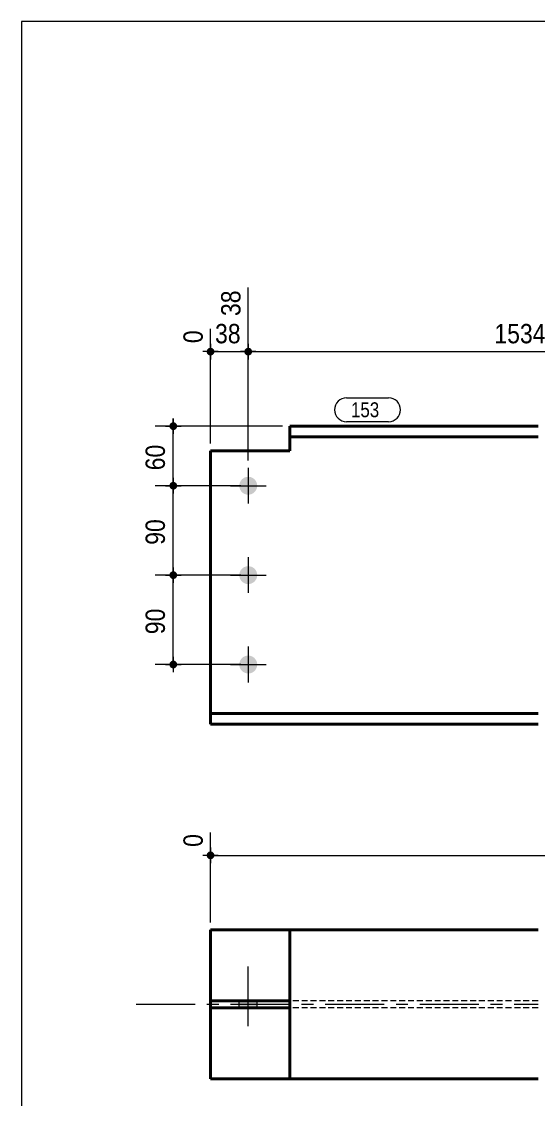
# Model space of a CAD drawing. Header units: millimetres. Extents: x 2 to 410, y 5 to 282.
# Drawn here: x 5 to 74.4, y 137.3 to 282 of the extents above; entities that cross this region are included whole.
import ezdxf

# ---------------------------------------------------------------- set-up
doc = ezdxf.new("R2010")
doc.units = ezdxf.units.MM
doc.linetypes.add('AXES', pattern=[12.7, 7.9375, -1.5875, 1.5875, -1.5875])
doc.linetypes.add('CACHE2', pattern=[1.190625, 0.79375, -0.396875])
for name, color, linetype, lineweight in [('Axe', 1, 'Continuous', 0), ('Boulon', 7, 'Continuous', 0), ('Cache', 7, 'Continuous', 0), ('Cotation', 7, 'Continuous', 0), ('Feuille dessin', 5, 'Continuous', 0), ('Piece', 2, 'Continuous', 0), ('Repère pièce', 3, 'Continuous', 0)]:
    doc.layers.add(name, color=color, linetype=linetype, lineweight=lineweight)
doc.styles.add('ARIAL', font='ARIAL.TTF')
doc.styles.add('COMIC_SANS_MS', font='COMIC.TTF')

# ---------------------------------------------------------------- blocks, each defined once
blk = doc.blocks.new('*A1')
at = {"layer": 'Boulon'}
for points in [[(36.65, 219.66), (36.65, 219.63), (36.65, 219.6), (36.64, 219.57), (36.64, 219.54), (36.64, 219.51), (36.63, 219.48), (36.63, 219.45), (36.62, 219.43), (36.61, 219.4), (36.61, 219.37), (36.6, 219.34), (36.59, 219.31), (36.58, 219.28), (36.57, 219.26), (36.56, 219.23), (36.55, 219.2), (36.54, 219.17), (36.52, 219.15), (36.51, 219.12), (36.49, 219.1), (36.48, 219.07), (36.46, 219.05), (36.45, 219.02), (36.43, 219), (36.41, 218.97), (36.4, 218.95), (36.38, 218.93), (36.36, 218.9), (36.34, 218.88), (36.32, 218.86), (36.3, 218.84), (36.28, 218.82), (36.26, 218.8), (36.23, 218.78), (36.21, 218.76), (36.19, 218.74), (36.17, 218.72), (36.14, 218.71), (36.12, 218.69), (36.09, 218.67), (36.07, 218.66), (36.04, 218.64), (36.02, 218.63), (35.99, 218.62), (35.96, 218.6), (35.94, 218.59), (35.91, 218.58), (35.88, 218.57), (35.85, 218.56), (35.83, 218.55), (35.8, 218.54), (35.77, 218.53), (35.74, 218.52), (35.71, 218.52), (35.68, 218.51), (35.66, 218.51), (35.63, 218.5), (35.6, 218.5), (35.57, 218.49), (35.54, 218.49), (35.51, 218.49), (35.48, 218.49), (35.45, 218.49), (35.42, 218.49), (35.39, 218.49), (35.36, 218.49), (35.33, 218.49), (35.3, 218.5), (35.27, 218.5), (35.25, 218.51), (35.22, 218.51), (35.19, 218.52), (35.16, 218.52), (35.13, 218.53), (35.1, 218.54), (35.07, 218.55), (35.05, 218.56), (35.02, 218.57), (34.99, 218.58), (34.96, 218.59), (34.94, 218.6), (34.91, 218.62), (34.88, 218.63), (34.86, 218.64), (34.83, 218.66), (34.81, 218.67), (34.78, 218.69), (34.76, 218.71), (34.74, 218.72), (34.71, 218.74), (34.69, 218.76), (34.67, 218.78), (34.64, 218.8), (34.62, 218.82), (34.6, 218.84), (34.58, 218.86), (34.56, 218.88), (34.54, 218.9), (34.52, 218.93), (34.5, 218.95), (34.49, 218.97), (34.47, 219), (34.45, 219.02), (34.44, 219.05), (34.42, 219.07), (34.41, 219.1), (34.39, 219.12), (34.38, 219.15), (34.37, 219.17), (34.35, 219.2), (34.34, 219.23), (34.33, 219.26), (34.32, 219.28), (34.31, 219.31), (34.3, 219.34), (34.29, 219.37), (34.29, 219.4), (34.28, 219.43), (34.27, 219.45), (34.27, 219.48), (34.26, 219.51), (34.26, 219.54), (34.26, 219.57), (34.25, 219.6), (34.25, 219.63), (34.25, 219.66), (34.25, 219.69), (34.25, 219.72), (34.25, 219.75), (34.25, 219.78), (34.26, 219.81), (34.26, 219.83), (34.26, 219.86), (34.27, 219.89), (34.27, 219.92), (34.28, 219.95), (34.29, 219.98), (34.29, 220.01), (34.3, 220.04), (34.31, 220.06), (34.32, 220.09), (34.33, 220.12), (34.34, 220.15), (34.35, 220.17), (34.37, 220.2), (34.38, 220.23), (34.39, 220.25), (34.41, 220.28), (34.42, 220.3), (34.44, 220.33), (34.45, 220.35), (34.47, 220.38), (34.49, 220.4), (34.5, 220.43), (34.52, 220.45), (34.54, 220.47), (34.56, 220.49), (34.58, 220.52), (34.6, 220.54), (34.62, 220.56), (34.64, 220.58), (34.67, 220.6), (34.69, 220.62), (34.71, 220.63), (34.74, 220.65), (34.76, 220.67), (34.78, 220.69), (34.81, 220.7), (34.83, 220.72), (34.86, 220.73), (34.88, 220.75), (34.91, 220.76), (34.94, 220.77), (34.96, 220.79), (34.99, 220.8), (35.02, 220.81), (35.05, 220.82), (35.07, 220.83), (35.1, 220.84), (35.13, 220.84), (35.16, 220.85), (35.19, 220.86), (35.22, 220.86), (35.25, 220.87), (35.27, 220.88), (35.3, 220.88), (35.33, 220.88), (35.36, 220.88), (35.39, 220.89), (35.42, 220.89), (35.45, 220.89), (35.48, 220.89), (35.51, 220.89), (35.54, 220.88), (35.57, 220.88), (35.6, 220.88), (35.63, 220.88), (35.66, 220.87), (35.68, 220.86), (35.71, 220.86), (35.74, 220.85), (35.77, 220.84), (35.8, 220.84), (35.83, 220.83), (35.85, 220.82), (35.88, 220.81), (35.91, 220.8), (35.94, 220.79), (35.96, 220.77), (35.99, 220.76), (36.02, 220.75), (36.04, 220.73), (36.07, 220.72), (36.09, 220.7), (36.12, 220.69), (36.14, 220.67), (36.17, 220.65), (36.19, 220.63), (36.21, 220.62), (36.23, 220.6), (36.26, 220.58), (36.28, 220.56), (36.3, 220.54), (36.32, 220.52), (36.34, 220.49), (36.36, 220.47), (36.38, 220.45), (36.4, 220.43), (36.41, 220.4), (36.43, 220.38), (36.45, 220.35), (36.46, 220.33), (36.48, 220.3), (36.49, 220.28), (36.51, 220.25), (36.52, 220.23), (36.54, 220.2), (36.55, 220.17), (36.56, 220.15), (36.57, 220.12), (36.58, 220.09), (36.59, 220.06), (36.6, 220.04), (36.61, 220.01), (36.61, 219.98), (36.62, 219.95), (36.63, 219.92), (36.63, 219.89), (36.64, 219.86), (36.64, 219.83), (36.64, 219.81), (36.65, 219.78), (36.65, 219.75), (36.65, 219.72), (36.65, 219.69)], [(36.65, 207.66), (36.65, 207.63), (36.65, 207.6), (36.64, 207.57), (36.64, 207.54), (36.64, 207.51), (36.63, 207.48), (36.63, 207.45), (36.62, 207.43), (36.61, 207.4), (36.61, 207.37), (36.6, 207.34), (36.59, 207.31), (36.58, 207.28), (36.57, 207.26), (36.56, 207.23), (36.55, 207.2), (36.54, 207.17), (36.52, 207.15), (36.51, 207.12), (36.49, 207.1), (36.48, 207.07), (36.46, 207.05), (36.45, 207.02), (36.43, 207), (36.41, 206.97), (36.4, 206.95), (36.38, 206.93), (36.36, 206.9), (36.34, 206.88), (36.32, 206.86), (36.3, 206.84), (36.28, 206.82), (36.26, 206.8), (36.23, 206.78), (36.21, 206.76), (36.19, 206.74), (36.17, 206.72), (36.14, 206.71), (36.12, 206.69), (36.09, 206.67), (36.07, 206.66), (36.04, 206.64), (36.02, 206.63), (35.99, 206.62), (35.96, 206.6), (35.94, 206.59), (35.91, 206.58), (35.88, 206.57), (35.85, 206.56), (35.83, 206.55), (35.8, 206.54), (35.77, 206.53), (35.74, 206.52), (35.71, 206.52), (35.68, 206.51), (35.66, 206.51), (35.63, 206.5), (35.6, 206.5), (35.57, 206.49), (35.54, 206.49), (35.51, 206.49), (35.48, 206.49), (35.45, 206.49), (35.42, 206.49), (35.39, 206.49), (35.36, 206.49), (35.33, 206.49), (35.3, 206.5), (35.27, 206.5), (35.25, 206.51), (35.22, 206.51), (35.19, 206.52), (35.16, 206.52), (35.13, 206.53), (35.1, 206.54), (35.07, 206.55), (35.05, 206.56), (35.02, 206.57), (34.99, 206.58), (34.96, 206.59), (34.94, 206.6), (34.91, 206.62), (34.88, 206.63), (34.86, 206.64), (34.83, 206.66), (34.81, 206.67), (34.78, 206.69), (34.76, 206.71), (34.74, 206.72), (34.71, 206.74), (34.69, 206.76), (34.67, 206.78), (34.64, 206.8), (34.62, 206.82), (34.6, 206.84), (34.58, 206.86), (34.56, 206.88), (34.54, 206.9), (34.52, 206.93), (34.5, 206.95), (34.49, 206.97), (34.47, 207), (34.45, 207.02), (34.44, 207.05), (34.42, 207.07), (34.41, 207.1), (34.39, 207.12), (34.38, 207.15), (34.37, 207.17), (34.35, 207.2), (34.34, 207.23), (34.33, 207.26), (34.32, 207.28), (34.31, 207.31), (34.3, 207.34), (34.29, 207.37), (34.29, 207.4), (34.28, 207.43), (34.27, 207.45), (34.27, 207.48), (34.26, 207.51), (34.26, 207.54), (34.26, 207.57), (34.25, 207.6), (34.25, 207.63), (34.25, 207.66), (34.25, 207.69), (34.25, 207.72), (34.25, 207.75), (34.25, 207.78), (34.26, 207.81), (34.26, 207.83), (34.26, 207.86), (34.27, 207.89), (34.27, 207.92), (34.28, 207.95), (34.29, 207.98), (34.29, 208.01), (34.3, 208.04), (34.31, 208.06), (34.32, 208.09), (34.33, 208.12), (34.34, 208.15), (34.35, 208.17), (34.37, 208.2), (34.38, 208.23), (34.39, 208.25), (34.41, 208.28), (34.42, 208.3), (34.44, 208.33), (34.45, 208.35), (34.47, 208.38), (34.49, 208.4), (34.5, 208.43), (34.52, 208.45), (34.54, 208.47), (34.56, 208.49), (34.58, 208.52), (34.6, 208.54), (34.62, 208.56), (34.64, 208.58), (34.67, 208.6), (34.69, 208.62), (34.71, 208.63), (34.74, 208.65), (34.76, 208.67), (34.78, 208.69), (34.81, 208.7), (34.83, 208.72), (34.86, 208.73), (34.88, 208.75), (34.91, 208.76), (34.94, 208.77), (34.96, 208.79), (34.99, 208.8), (35.02, 208.81), (35.05, 208.82), (35.07, 208.83), (35.1, 208.84), (35.13, 208.84), (35.16, 208.85), (35.19, 208.86), (35.22, 208.86), (35.25, 208.87), (35.27, 208.88), (35.3, 208.88), (35.33, 208.88), (35.36, 208.88), (35.39, 208.89), (35.42, 208.89), (35.45, 208.89), (35.48, 208.89), (35.51, 208.89), (35.54, 208.88), (35.57, 208.88), (35.6, 208.88), (35.63, 208.88), (35.66, 208.87), (35.68, 208.86), (35.71, 208.86), (35.74, 208.85), (35.77, 208.84), (35.8, 208.84), (35.83, 208.83), (35.85, 208.82), (35.88, 208.81), (35.91, 208.8), (35.94, 208.79), (35.96, 208.77), (35.99, 208.76), (36.02, 208.75), (36.04, 208.73), (36.07, 208.72), (36.09, 208.7), (36.12, 208.69), (36.14, 208.67), (36.17, 208.65), (36.19, 208.63), (36.21, 208.62), (36.23, 208.6), (36.26, 208.58), (36.28, 208.56), (36.3, 208.54), (36.32, 208.52), (36.34, 208.49), (36.36, 208.47), (36.38, 208.45), (36.4, 208.43), (36.41, 208.4), (36.43, 208.38), (36.45, 208.35), (36.46, 208.33), (36.48, 208.3), (36.49, 208.28), (36.51, 208.25), (36.52, 208.23), (36.54, 208.2), (36.55, 208.17), (36.56, 208.15), (36.57, 208.12), (36.58, 208.09), (36.59, 208.06), (36.6, 208.04), (36.61, 208.01), (36.61, 207.98), (36.62, 207.95), (36.63, 207.92), (36.63, 207.89), (36.64, 207.86), (36.64, 207.83), (36.64, 207.81), (36.65, 207.78), (36.65, 207.75), (36.65, 207.72), (36.65, 207.69)], [(36.65, 195.66), (36.65, 195.63), (36.65, 195.6), (36.64, 195.57), (36.64, 195.54), (36.64, 195.51), (36.63, 195.48), (36.63, 195.45), (36.62, 195.43), (36.61, 195.4), (36.61, 195.37), (36.6, 195.34), (36.59, 195.31), (36.58, 195.28), (36.57, 195.26), (36.56, 195.23), (36.55, 195.2), (36.54, 195.17), (36.52, 195.15), (36.51, 195.12), (36.49, 195.1), (36.48, 195.07), (36.46, 195.05), (36.45, 195.02), (36.43, 195), (36.41, 194.97), (36.4, 194.95), (36.38, 194.93), (36.36, 194.9), (36.34, 194.88), (36.32, 194.86), (36.3, 194.84), (36.28, 194.82), (36.26, 194.8), (36.23, 194.78), (36.21, 194.76), (36.19, 194.74), (36.17, 194.72), (36.14, 194.71), (36.12, 194.69), (36.09, 194.67), (36.07, 194.66), (36.04, 194.64), (36.02, 194.63), (35.99, 194.62), (35.96, 194.6), (35.94, 194.59), (35.91, 194.58), (35.88, 194.57), (35.85, 194.56), (35.83, 194.55), (35.8, 194.54), (35.77, 194.53), (35.74, 194.52), (35.71, 194.52), (35.68, 194.51), (35.66, 194.51), (35.63, 194.5), (35.6, 194.5), (35.57, 194.49), (35.54, 194.49), (35.51, 194.49), (35.48, 194.49), (35.45, 194.49), (35.42, 194.49), (35.39, 194.49), (35.36, 194.49), (35.33, 194.49), (35.3, 194.5), (35.27, 194.5), (35.25, 194.51), (35.22, 194.51), (35.19, 194.52), (35.16, 194.52), (35.13, 194.53), (35.1, 194.54), (35.07, 194.55), (35.05, 194.56), (35.02, 194.57), (34.99, 194.58), (34.96, 194.59), (34.94, 194.6), (34.91, 194.62), (34.88, 194.63), (34.86, 194.64), (34.83, 194.66), (34.81, 194.67), (34.78, 194.69), (34.76, 194.71), (34.74, 194.72), (34.71, 194.74), (34.69, 194.76), (34.67, 194.78), (34.64, 194.8), (34.62, 194.82), (34.6, 194.84), (34.58, 194.86), (34.56, 194.88), (34.54, 194.9), (34.52, 194.93), (34.5, 194.95), (34.49, 194.97), (34.47, 195), (34.45, 195.02), (34.44, 195.05), (34.42, 195.07), (34.41, 195.1), (34.39, 195.12), (34.38, 195.15), (34.37, 195.17), (34.35, 195.2), (34.34, 195.23), (34.33, 195.26), (34.32, 195.28), (34.31, 195.31), (34.3, 195.34), (34.29, 195.37), (34.29, 195.4), (34.28, 195.43), (34.27, 195.45), (34.27, 195.48), (34.26, 195.51), (34.26, 195.54), (34.26, 195.57), (34.25, 195.6), (34.25, 195.63), (34.25, 195.66), (34.25, 195.69), (34.25, 195.72), (34.25, 195.75), (34.25, 195.78), (34.26, 195.81), (34.26, 195.83), (34.26, 195.86), (34.27, 195.89), (34.27, 195.92), (34.28, 195.95), (34.29, 195.98), (34.29, 196.01), (34.3, 196.04), (34.31, 196.06), (34.32, 196.09), (34.33, 196.12), (34.34, 196.15), (34.35, 196.17), (34.37, 196.2), (34.38, 196.23), (34.39, 196.25), (34.41, 196.28), (34.42, 196.3), (34.44, 196.33), (34.45, 196.35), (34.47, 196.38), (34.49, 196.4), (34.5, 196.43), (34.52, 196.45), (34.54, 196.47), (34.56, 196.49), (34.58, 196.52), (34.6, 196.54), (34.62, 196.56), (34.64, 196.58), (34.67, 196.6), (34.69, 196.62), (34.71, 196.63), (34.74, 196.65), (34.76, 196.67), (34.78, 196.69), (34.81, 196.7), (34.83, 196.72), (34.86, 196.73), (34.88, 196.75), (34.91, 196.76), (34.94, 196.77), (34.96, 196.79), (34.99, 196.8), (35.02, 196.81), (35.05, 196.82), (35.07, 196.83), (35.1, 196.84), (35.13, 196.84), (35.16, 196.85), (35.19, 196.86), (35.22, 196.86), (35.25, 196.87), (35.27, 196.88), (35.3, 196.88), (35.33, 196.88), (35.36, 196.88), (35.39, 196.89), (35.42, 196.89), (35.45, 196.89), (35.48, 196.89), (35.51, 196.89), (35.54, 196.88), (35.57, 196.88), (35.6, 196.88), (35.63, 196.88), (35.66, 196.87), (35.68, 196.86), (35.71, 196.86), (35.74, 196.85), (35.77, 196.84), (35.8, 196.84), (35.83, 196.83), (35.85, 196.82), (35.88, 196.81), (35.91, 196.8), (35.94, 196.79), (35.96, 196.77), (35.99, 196.76), (36.02, 196.75), (36.04, 196.73), (36.07, 196.72), (36.09, 196.7), (36.12, 196.69), (36.14, 196.67), (36.17, 196.65), (36.19, 196.63), (36.21, 196.62), (36.23, 196.6), (36.26, 196.58), (36.28, 196.56), (36.3, 196.54), (36.32, 196.52), (36.34, 196.49), (36.36, 196.47), (36.38, 196.45), (36.4, 196.43), (36.41, 196.4), (36.43, 196.38), (36.45, 196.35), (36.46, 196.33), (36.48, 196.3), (36.49, 196.28), (36.51, 196.25), (36.52, 196.23), (36.54, 196.2), (36.55, 196.17), (36.56, 196.15), (36.57, 196.12), (36.58, 196.09), (36.59, 196.06), (36.6, 196.04), (36.61, 196.01), (36.61, 195.98), (36.62, 195.95), (36.63, 195.92), (36.63, 195.89), (36.64, 195.86), (36.64, 195.83), (36.64, 195.81), (36.65, 195.78), (36.65, 195.75), (36.65, 195.72), (36.65, 195.69)]]:
    blk.add_hatch(color=256, dxfattribs=at).paths.add_polyline_path(points, flags=17)
at = {"layer": 'Boulon', "linetype": 'Continuous', "lineweight": 0}
for p, q in [((35.45, 222.09), (35.45, 217.29)), ((33.05, 219.69), (37.85, 219.69)), ((35.45, 210.09), (35.45, 205.29)), ((33.05, 207.69), (37.85, 207.69)), ((35.45, 198.09), (35.45, 193.29)), ((33.05, 195.69), (37.85, 195.69))]:
    blk.add_line(p, q, dxfattribs=at)
blk = doc.blocks.new('*A8')
at = {"layer": 'Cache', "color": 7, "linetype": 'CACHE2', "lineweight": 20}
for p, q in [((41.05186, 226.261323), (41.05186, 227.68799)), ((41.050442, 224.354656), (41.050442, 226.261323)), ((41.050301, 224.354656), (41.050442, 224.354656))]:
    blk.add_line(p, q, dxfattribs=at)
at = {"layer": 'Piece', "color": 2, "linetype": 'Continuous', "lineweight": 40}
for p, q in [((41.048882, 226.261323), (41.048882, 227.68799)), ((74.382216, 227.68799), (41.048882, 227.68799)), ((74.382216, 226.261323), (41.048882, 226.261323)), ((41.050301, 224.354656), (41.050301, 226.261323)), ((30.384447, 187.68799), (30.384447, 224.354656)), ((30.384447, 224.354656), (41.050442, 224.354656)), ((74.382216, 189.114656), (30.384447, 189.114656)), ((74.382216, 187.68799), (30.384447, 187.68799))]:
    blk.add_line(p, q, dxfattribs=at)
blk = doc.blocks.new('*A12')
at = {"layer": 'Boulon'}
blk.add_hatch(color=256, dxfattribs=at).paths.add_polyline_path([(36.65, 150.55), (36.65, 149.6), (34.25, 149.6), (34.25, 150.55)], flags=17)
blk.add_hatch(color=256, dxfattribs=at).paths.add_polyline_path([(36.65, 150.55), (36.65, 149.6), (34.25, 149.6), (34.25, 150.55)], flags=17)
blk.add_hatch(color=256, dxfattribs=at).paths.add_polyline_path([(36.65, 150.55), (36.65, 149.6), (34.25, 149.6), (34.25, 150.55)], flags=17)
at = {"layer": 'Boulon', "linetype": 'Continuous', "lineweight": 0}
for p, q in [((35.45, 147.14), (35.45, 155.14)), ((35.45, 147.14), (35.45, 155.14)), ((35.45, 147.14), (35.45, 155.14)), ((34.25, 149.6), (34.25, 150.55)), ((34.25, 149.6), (34.25, 150.55)), ((34.25, 149.6), (34.25, 150.55)), ((36.65, 149.6), (36.65, 150.55)), ((36.65, 149.6), (36.65, 150.55)), ((36.65, 149.6), (36.65, 150.55))]:
    blk.add_line(p, q, dxfattribs=at)
blk = doc.blocks.new('*A19')
at = {"layer": 'Axe', "color": 1, "linetype": 'AXES', "lineweight": 15}
blk.add_line((20.384447, 150.07499), (74.382216, 150.07499), dxfattribs=at)
at = {"layer": 'Cache', "color": 7, "linetype": 'CACHE2', "lineweight": 20}
for p, q in [((74.382216, 150.548323), (41.050442, 150.548323)), ((74.382216, 149.601656), (41.050301, 149.601656))]:
    blk.add_line(p, q, dxfattribs=at)
at = {"layer": 'Piece', "color": 2, "linetype": 'Continuous', "lineweight": 40}
for p, q in [((30.384447, 140.07499), (30.384447, 160.07499)), ((74.382216, 160.07499), (30.384447, 160.07499)), ((41.05186, 160.07499), (41.048882, 140.07499)), ((30.384447, 150.548323), (41.050442, 150.548323)), ((41.050301, 149.601656), (30.384447, 149.601656)), ((74.382216, 140.07499), (30.384447, 140.07499))]:
    blk.add_line(p, q, dxfattribs=at)
blk = doc.blocks.new('*A23')
at = {"layer": 'Feuille dessin', "linetype": 'Continuous', "lineweight": 0}
for p, q in [((405, 282), (5, 282)), ((5, 282), (5, 5))]:
    blk.add_line(p, q, dxfattribs=at)
blk = doc.blocks.new('*A29')
at = {"layer": 'Cotation'}
for points in [[(30.36, 237.17), (30.33, 237.17), (30.31, 237.17), (30.28, 237.18), (30.26, 237.18), (30.23, 237.19), (30.21, 237.2), (30.19, 237.21), (30.16, 237.22), (30.14, 237.23), (30.12, 237.24), (30.1, 237.26), (30.07, 237.27), (30.05, 237.29), (30.04, 237.3), (30.02, 237.32), (30, 237.34), (29.98, 237.36), (29.97, 237.38), (29.95, 237.4), (29.94, 237.42), (29.93, 237.44), (29.91, 237.47), (29.9, 237.49), (29.89, 237.51), (29.89, 237.54), (29.88, 237.56), (29.87, 237.59), (29.87, 237.61), (29.87, 237.64), (29.87, 237.66), (29.86, 237.69), (29.87, 237.71), (29.87, 237.74), (29.87, 237.76), (29.87, 237.79), (29.88, 237.81), (29.89, 237.84), (29.89, 237.86), (29.9, 237.89), (29.91, 237.91), (29.93, 237.93), (29.94, 237.96), (29.95, 237.98), (29.97, 238), (29.98, 238.02), (30, 238.04), (30.02, 238.06), (30.04, 238.07), (30.05, 238.09), (30.07, 238.11), (30.1, 238.12), (30.12, 238.13), (30.14, 238.15), (30.16, 238.16), (30.19, 238.17), (30.21, 238.18), (30.23, 238.19), (30.26, 238.19), (30.28, 238.2), (30.31, 238.2), (30.33, 238.21), (30.36, 238.21), (30.38, 238.21), (30.41, 238.21), (30.44, 238.21), (30.46, 238.2), (30.49, 238.2), (30.51, 238.19), (30.54, 238.19), (30.56, 238.18), (30.58, 238.17), (30.61, 238.16), (30.63, 238.15), (30.65, 238.13), (30.67, 238.12), (30.69, 238.11), (30.71, 238.09), (30.73, 238.07), (30.75, 238.06), (30.77, 238.04), (30.79, 238.02), (30.8, 238), (30.82, 237.98), (30.83, 237.96), (30.84, 237.93), (30.85, 237.91), (30.86, 237.89), (30.87, 237.86), (30.88, 237.84), (30.89, 237.81), (30.89, 237.79), (30.9, 237.76), (30.9, 237.74), (30.9, 237.71), (30.9, 237.69), (30.9, 237.66), (30.9, 237.64), (30.9, 237.61), (30.89, 237.59), (30.89, 237.56), (30.88, 237.54), (30.87, 237.51), (30.86, 237.49), (30.85, 237.47), (30.84, 237.44), (30.83, 237.42), (30.82, 237.4), (30.8, 237.38), (30.79, 237.36), (30.77, 237.34), (30.75, 237.32), (30.73, 237.3), (30.71, 237.29), (30.69, 237.27), (30.67, 237.26), (30.65, 237.24), (30.63, 237.23), (30.61, 237.22), (30.58, 237.21), (30.56, 237.2), (30.54, 237.19), (30.51, 237.18), (30.49, 237.18), (30.46, 237.17), (30.44, 237.17), (30.41, 237.17), (30.38, 237.17)], [(35.42, 237.17), (35.4, 237.17), (35.37, 237.17), (35.35, 237.18), (35.32, 237.18), (35.3, 237.19), (35.28, 237.2), (35.25, 237.21), (35.23, 237.22), (35.21, 237.23), (35.18, 237.24), (35.16, 237.26), (35.14, 237.27), (35.12, 237.29), (35.1, 237.3), (35.08, 237.32), (35.07, 237.34), (35.05, 237.36), (35.03, 237.38), (35.02, 237.4), (35, 237.42), (34.99, 237.44), (34.98, 237.47), (34.97, 237.49), (34.96, 237.51), (34.95, 237.54), (34.95, 237.56), (34.94, 237.59), (34.94, 237.61), (34.93, 237.64), (34.93, 237.66), (34.93, 237.69), (34.93, 237.71), (34.93, 237.74), (34.94, 237.76), (34.94, 237.79), (34.95, 237.81), (34.95, 237.84), (34.96, 237.86), (34.97, 237.89), (34.98, 237.91), (34.99, 237.93), (35, 237.96), (35.02, 237.98), (35.03, 238), (35.05, 238.02), (35.07, 238.04), (35.08, 238.06), (35.1, 238.07), (35.12, 238.09), (35.14, 238.11), (35.16, 238.12), (35.18, 238.13), (35.21, 238.15), (35.23, 238.16), (35.25, 238.17), (35.28, 238.18), (35.3, 238.19), (35.32, 238.19), (35.35, 238.2), (35.37, 238.2), (35.4, 238.21), (35.42, 238.21), (35.45, 238.21), (35.48, 238.21), (35.5, 238.21), (35.53, 238.2), (35.55, 238.2), (35.58, 238.19), (35.6, 238.19), (35.63, 238.18), (35.65, 238.17), (35.67, 238.16), (35.7, 238.15), (35.72, 238.13), (35.74, 238.12), (35.76, 238.11), (35.78, 238.09), (35.8, 238.07), (35.82, 238.06), (35.84, 238.04), (35.85, 238.02), (35.87, 238), (35.88, 237.98), (35.9, 237.96), (35.91, 237.93), (35.92, 237.91), (35.93, 237.89), (35.94, 237.86), (35.95, 237.84), (35.95, 237.81), (35.96, 237.79), (35.96, 237.76), (35.97, 237.74), (35.97, 237.71), (35.97, 237.69), (35.97, 237.66), (35.97, 237.64), (35.96, 237.61), (35.96, 237.59), (35.95, 237.56), (35.95, 237.54), (35.94, 237.51), (35.93, 237.49), (35.92, 237.47), (35.91, 237.44), (35.9, 237.42), (35.88, 237.4), (35.87, 237.38), (35.85, 237.36), (35.84, 237.34), (35.82, 237.32), (35.8, 237.3), (35.78, 237.29), (35.76, 237.27), (35.74, 237.26), (35.72, 237.24), (35.7, 237.23), (35.67, 237.22), (35.65, 237.21), (35.63, 237.2), (35.6, 237.19), (35.58, 237.18), (35.55, 237.18), (35.53, 237.17), (35.5, 237.17), (35.48, 237.17), (35.45, 237.17)]]:
    blk.add_hatch(color=256, dxfattribs=at).paths.add_polyline_path(points, flags=17)
at = {"layer": 'Cotation', "linetype": 'Continuous', "lineweight": 0}
for p, q in [((35.45, 223.09), (35.45, 246.32)), ((30.38, 225.35), (30.38, 240.76)), ((31.42, 237.69), (29.34, 237.69)), ((30.38, 237.69), (29.34, 237.69)), ((30.38, 238.73), (30.38, 236.65)), ((30.38, 237.69), (35.45, 237.69)), ((36.49, 237.69), (34.41, 237.69)), ((35.45, 238.73), (35.45, 236.65)), ((35.45, 237.69), (36.49, 237.69))]:
    blk.add_line(p, q, dxfattribs=at)
at = {"layer": 'Cotation'}
for p in [(30.38, 237.69), (35.45, 237.69)]:
    blk.add_point(p, dxfattribs=at)
at = {"layer": 'Cotation', "style": 'ARIAL', "width": 0.85}
for s, p in [('38', (34.41, 242.47)), ('0', (29.34, 238.83))]:
    blk.add_text(s, height=2.6, rotation=90.0002, dxfattribs=at).set_placement(p)
blk.add_text('38', height=2.6, dxfattribs=at).set_placement((30.99, 238.81))
blk = doc.blocks.new('*A30')
at = {"layer": 'Cotation'}
for points in [[(35.42, 237.17), (35.4, 237.17), (35.37, 237.17), (35.35, 237.18), (35.32, 237.18), (35.3, 237.19), (35.28, 237.2), (35.25, 237.21), (35.23, 237.22), (35.21, 237.23), (35.18, 237.24), (35.16, 237.26), (35.14, 237.27), (35.12, 237.29), (35.1, 237.3), (35.08, 237.32), (35.07, 237.34), (35.05, 237.36), (35.03, 237.38), (35.02, 237.4), (35, 237.42), (34.99, 237.44), (34.98, 237.47), (34.97, 237.49), (34.96, 237.51), (34.95, 237.54), (34.95, 237.56), (34.94, 237.59), (34.94, 237.61), (34.93, 237.64), (34.93, 237.66), (34.93, 237.69), (34.93, 237.71), (34.93, 237.74), (34.94, 237.76), (34.94, 237.79), (34.95, 237.81), (34.95, 237.84), (34.96, 237.86), (34.97, 237.89), (34.98, 237.91), (34.99, 237.93), (35, 237.96), (35.02, 237.98), (35.03, 238), (35.05, 238.02), (35.07, 238.04), (35.08, 238.06), (35.1, 238.07), (35.12, 238.09), (35.14, 238.11), (35.16, 238.12), (35.18, 238.13), (35.21, 238.15), (35.23, 238.16), (35.25, 238.17), (35.28, 238.18), (35.3, 238.19), (35.32, 238.19), (35.35, 238.2), (35.37, 238.2), (35.4, 238.21), (35.42, 238.21), (35.45, 238.21), (35.48, 238.21), (35.5, 238.21), (35.53, 238.2), (35.55, 238.2), (35.58, 238.19), (35.6, 238.19), (35.63, 238.18), (35.65, 238.17), (35.67, 238.16), (35.7, 238.15), (35.72, 238.13), (35.74, 238.12), (35.76, 238.11), (35.78, 238.09), (35.8, 238.07), (35.82, 238.06), (35.84, 238.04), (35.85, 238.02), (35.87, 238), (35.88, 237.98), (35.9, 237.96), (35.91, 237.93), (35.92, 237.91), (35.93, 237.89), (35.94, 237.86), (35.95, 237.84), (35.95, 237.81), (35.96, 237.79), (35.96, 237.76), (35.97, 237.74), (35.97, 237.71), (35.97, 237.69), (35.97, 237.66), (35.97, 237.64), (35.96, 237.61), (35.96, 237.59), (35.95, 237.56), (35.95, 237.54), (35.94, 237.51), (35.93, 237.49), (35.92, 237.47), (35.91, 237.44), (35.9, 237.42), (35.88, 237.4), (35.87, 237.38), (35.85, 237.36), (35.84, 237.34), (35.82, 237.32), (35.8, 237.3), (35.78, 237.29), (35.76, 237.27), (35.74, 237.26), (35.72, 237.24), (35.7, 237.23), (35.67, 237.22), (35.65, 237.21), (35.63, 237.2), (35.6, 237.19), (35.58, 237.18), (35.55, 237.18), (35.53, 237.17), (35.5, 237.17), (35.48, 237.17), (35.45, 237.17)], [(109.25, 237.17), (109.23, 237.17), (109.2, 237.17), (109.18, 237.18), (109.15, 237.18), (109.13, 237.19), (109.1, 237.2), (109.08, 237.21), (109.06, 237.22), (109.03, 237.23), (109.01, 237.24), (108.99, 237.26), (108.97, 237.27), (108.95, 237.29), (108.93, 237.3), (108.91, 237.32), (108.89, 237.34), (108.88, 237.36), (108.86, 237.38), (108.85, 237.4), (108.83, 237.42), (108.82, 237.44), (108.81, 237.47), (108.8, 237.49), (108.79, 237.51), (108.78, 237.54), (108.77, 237.56), (108.77, 237.59), (108.76, 237.61), (108.76, 237.64), (108.76, 237.66), (108.76, 237.69), (108.76, 237.71), (108.76, 237.74), (108.76, 237.76), (108.77, 237.79), (108.77, 237.81), (108.78, 237.84), (108.79, 237.86), (108.8, 237.89), (108.81, 237.91), (108.82, 237.93), (108.83, 237.96), (108.85, 237.98), (108.86, 238), (108.88, 238.02), (108.89, 238.04), (108.91, 238.06), (108.93, 238.07), (108.95, 238.09), (108.97, 238.11), (108.99, 238.12), (109.01, 238.13), (109.03, 238.15), (109.06, 238.16), (109.08, 238.17), (109.1, 238.18), (109.13, 238.19), (109.15, 238.19), (109.18, 238.2), (109.2, 238.2), (109.23, 238.21), (109.25, 238.21), (109.28, 238.21), (109.3, 238.21), (109.33, 238.21), (109.35, 238.2), (109.38, 238.2), (109.4, 238.19), (109.43, 238.19), (109.45, 238.18), (109.48, 238.17), (109.5, 238.16), (109.52, 238.15), (109.55, 238.13), (109.57, 238.12), (109.59, 238.11), (109.61, 238.09), (109.63, 238.07), (109.65, 238.06), (109.66, 238.04), (109.68, 238.02), (109.7, 238), (109.71, 237.98), (109.72, 237.96), (109.74, 237.93), (109.75, 237.91), (109.76, 237.89), (109.77, 237.86), (109.78, 237.84), (109.78, 237.81), (109.79, 237.79), (109.79, 237.76), (109.8, 237.74), (109.8, 237.71), (109.8, 237.69), (109.8, 237.66), (109.8, 237.64), (109.79, 237.61), (109.79, 237.59), (109.78, 237.56), (109.78, 237.54), (109.77, 237.51), (109.76, 237.49), (109.75, 237.47), (109.74, 237.44), (109.72, 237.42), (109.71, 237.4), (109.7, 237.38), (109.68, 237.36), (109.66, 237.34), (109.65, 237.32), (109.63, 237.3), (109.61, 237.29), (109.59, 237.27), (109.57, 237.26), (109.55, 237.24), (109.52, 237.23), (109.5, 237.22), (109.48, 237.21), (109.45, 237.2), (109.43, 237.19), (109.4, 237.18), (109.38, 237.18), (109.35, 237.17), (109.33, 237.17), (109.3, 237.17), (109.28, 237.17)]]:
    blk.add_hatch(color=256, dxfattribs=at).paths.add_polyline_path(points, flags=17)
at = {"layer": 'Cotation', "linetype": 'Continuous', "lineweight": 0}
for p, q in [((35.45, 223.09), (35.45, 246.32)), ((109.28, 223.89), (109.28, 246.54)), ((36.49, 237.69), (34.41, 237.69)), ((35.45, 237.69), (34.41, 237.69)), ((35.45, 238.73), (35.45, 236.65)), ((35.45, 237.69), (109.28, 237.69)), ((110.32, 237.69), (108.24, 237.69)), ((109.28, 238.73), (109.28, 236.65)), ((109.28, 237.69), (110.32, 237.69))]:
    blk.add_line(p, q, dxfattribs=at)
at = {"layer": 'Cotation'}
for p in [(35.45, 237.69), (109.28, 237.69)]:
    blk.add_point(p, dxfattribs=at)
at = {"layer": 'Cotation', "style": 'ARIAL', "width": 0.85}
blk.add_text('1572', height=2.6, rotation=90.0002, dxfattribs=at).set_placement((108.24, 238.83))
blk.add_text('1534', height=2.6, dxfattribs=at).set_placement((68.51, 238.81))
blk = doc.blocks.new('*A36')
at = {"layer": 'Cotation'}
for points in [[(25.36, 207.17), (25.33, 207.17), (25.31, 207.17), (25.28, 207.18), (25.26, 207.18), (25.23, 207.19), (25.21, 207.2), (25.19, 207.21), (25.16, 207.22), (25.14, 207.23), (25.12, 207.24), (25.1, 207.26), (25.07, 207.27), (25.05, 207.29), (25.04, 207.3), (25.02, 207.32), (25, 207.34), (24.98, 207.36), (24.97, 207.38), (24.95, 207.4), (24.94, 207.42), (24.93, 207.44), (24.91, 207.47), (24.9, 207.49), (24.89, 207.51), (24.89, 207.54), (24.88, 207.56), (24.87, 207.59), (24.87, 207.61), (24.87, 207.64), (24.87, 207.66), (24.86, 207.69), (24.87, 207.71), (24.87, 207.74), (24.87, 207.76), (24.87, 207.79), (24.88, 207.81), (24.89, 207.84), (24.89, 207.86), (24.9, 207.89), (24.91, 207.91), (24.93, 207.93), (24.94, 207.96), (24.95, 207.98), (24.97, 208), (24.98, 208.02), (25, 208.04), (25.02, 208.06), (25.04, 208.07), (25.05, 208.09), (25.07, 208.11), (25.1, 208.12), (25.12, 208.13), (25.14, 208.15), (25.16, 208.16), (25.19, 208.17), (25.21, 208.18), (25.23, 208.19), (25.26, 208.19), (25.28, 208.2), (25.31, 208.2), (25.33, 208.21), (25.36, 208.21), (25.38, 208.21), (25.41, 208.21), (25.44, 208.21), (25.46, 208.2), (25.49, 208.2), (25.51, 208.19), (25.54, 208.19), (25.56, 208.18), (25.58, 208.17), (25.61, 208.16), (25.63, 208.15), (25.65, 208.13), (25.67, 208.12), (25.69, 208.11), (25.71, 208.09), (25.73, 208.07), (25.75, 208.06), (25.77, 208.04), (25.79, 208.02), (25.8, 208), (25.82, 207.98), (25.83, 207.96), (25.84, 207.93), (25.85, 207.91), (25.86, 207.89), (25.87, 207.86), (25.88, 207.84), (25.89, 207.81), (25.89, 207.79), (25.9, 207.76), (25.9, 207.74), (25.9, 207.71), (25.9, 207.69), (25.9, 207.66), (25.9, 207.64), (25.9, 207.61), (25.89, 207.59), (25.89, 207.56), (25.88, 207.54), (25.87, 207.51), (25.86, 207.49), (25.85, 207.47), (25.84, 207.44), (25.83, 207.42), (25.82, 207.4), (25.8, 207.38), (25.79, 207.36), (25.77, 207.34), (25.75, 207.32), (25.73, 207.3), (25.71, 207.29), (25.69, 207.27), (25.67, 207.26), (25.65, 207.24), (25.63, 207.23), (25.61, 207.22), (25.58, 207.21), (25.56, 207.2), (25.54, 207.19), (25.51, 207.18), (25.49, 207.18), (25.46, 207.17), (25.44, 207.17), (25.41, 207.17), (25.38, 207.17)], [(25.36, 195.17), (25.33, 195.17), (25.31, 195.17), (25.28, 195.18), (25.26, 195.18), (25.23, 195.19), (25.21, 195.2), (25.19, 195.21), (25.16, 195.22), (25.14, 195.23), (25.12, 195.24), (25.1, 195.26), (25.07, 195.27), (25.05, 195.29), (25.04, 195.3), (25.02, 195.32), (25, 195.34), (24.98, 195.36), (24.97, 195.38), (24.95, 195.4), (24.94, 195.42), (24.93, 195.44), (24.91, 195.47), (24.9, 195.49), (24.89, 195.51), (24.89, 195.54), (24.88, 195.56), (24.87, 195.59), (24.87, 195.61), (24.87, 195.64), (24.87, 195.66), (24.86, 195.69), (24.87, 195.71), (24.87, 195.74), (24.87, 195.76), (24.87, 195.79), (24.88, 195.81), (24.89, 195.84), (24.89, 195.86), (24.9, 195.89), (24.91, 195.91), (24.93, 195.93), (24.94, 195.96), (24.95, 195.98), (24.97, 196), (24.98, 196.02), (25, 196.04), (25.02, 196.06), (25.04, 196.07), (25.05, 196.09), (25.07, 196.11), (25.1, 196.12), (25.12, 196.13), (25.14, 196.15), (25.16, 196.16), (25.19, 196.17), (25.21, 196.18), (25.23, 196.19), (25.26, 196.19), (25.28, 196.2), (25.31, 196.2), (25.33, 196.21), (25.36, 196.21), (25.38, 196.21), (25.41, 196.21), (25.44, 196.21), (25.46, 196.2), (25.49, 196.2), (25.51, 196.19), (25.54, 196.19), (25.56, 196.18), (25.58, 196.17), (25.61, 196.16), (25.63, 196.15), (25.65, 196.13), (25.67, 196.12), (25.69, 196.11), (25.71, 196.09), (25.73, 196.07), (25.75, 196.06), (25.77, 196.04), (25.79, 196.02), (25.8, 196), (25.82, 195.98), (25.83, 195.96), (25.84, 195.93), (25.85, 195.91), (25.86, 195.89), (25.87, 195.86), (25.88, 195.84), (25.89, 195.81), (25.89, 195.79), (25.9, 195.76), (25.9, 195.74), (25.9, 195.71), (25.9, 195.69), (25.9, 195.66), (25.9, 195.64), (25.9, 195.61), (25.89, 195.59), (25.89, 195.56), (25.88, 195.54), (25.87, 195.51), (25.86, 195.49), (25.85, 195.47), (25.84, 195.44), (25.83, 195.42), (25.82, 195.4), (25.8, 195.38), (25.79, 195.36), (25.77, 195.34), (25.75, 195.32), (25.73, 195.3), (25.71, 195.29), (25.69, 195.27), (25.67, 195.26), (25.65, 195.24), (25.63, 195.23), (25.61, 195.22), (25.58, 195.21), (25.56, 195.2), (25.54, 195.19), (25.51, 195.18), (25.49, 195.18), (25.46, 195.17), (25.44, 195.17), (25.41, 195.17), (25.38, 195.17)]]:
    blk.add_hatch(color=256, dxfattribs=at).paths.add_polyline_path(points, flags=17)
at = {"layer": 'Cotation', "linetype": 'Continuous', "lineweight": 0}
for p, q in [((25.38, 208.73), (25.38, 206.65)), ((25.38, 207.69), (25.38, 208.73)), ((34.45, 207.69), (22.96, 207.69)), ((24.34, 207.69), (26.42, 207.69)), ((25.38, 195.69), (25.38, 207.69)), ((34.45, 195.69), (22.96, 195.69)), ((24.34, 195.69), (26.42, 195.69)), ((25.38, 196.73), (25.38, 194.65)), ((25.38, 195.69), (25.38, 194.65))]:
    blk.add_line(p, q, dxfattribs=at)
at = {"layer": 'Cotation'}
for p in [(25.38, 207.69), (25.38, 195.69)]:
    blk.add_point(p, dxfattribs=at)
at = {"layer": 'Cotation', "style": 'ARIAL', "width": 0.85}
blk.add_text('90', height=2.6, rotation=90.0002, dxfattribs=at).set_placement((24.26, 199.76))
blk = doc.blocks.new('*A37')
at = {"layer": 'Cotation'}
for points in [[(25.36, 219.17), (25.33, 219.17), (25.31, 219.17), (25.28, 219.18), (25.26, 219.18), (25.23, 219.19), (25.21, 219.2), (25.19, 219.21), (25.16, 219.22), (25.14, 219.23), (25.12, 219.24), (25.1, 219.26), (25.07, 219.27), (25.05, 219.29), (25.04, 219.3), (25.02, 219.32), (25, 219.34), (24.98, 219.36), (24.97, 219.38), (24.95, 219.4), (24.94, 219.42), (24.93, 219.44), (24.91, 219.47), (24.9, 219.49), (24.89, 219.51), (24.89, 219.54), (24.88, 219.56), (24.87, 219.59), (24.87, 219.61), (24.87, 219.64), (24.87, 219.66), (24.86, 219.69), (24.87, 219.71), (24.87, 219.74), (24.87, 219.76), (24.87, 219.79), (24.88, 219.81), (24.89, 219.84), (24.89, 219.86), (24.9, 219.89), (24.91, 219.91), (24.93, 219.93), (24.94, 219.96), (24.95, 219.98), (24.97, 220), (24.98, 220.02), (25, 220.04), (25.02, 220.06), (25.04, 220.07), (25.05, 220.09), (25.07, 220.11), (25.1, 220.12), (25.12, 220.13), (25.14, 220.15), (25.16, 220.16), (25.19, 220.17), (25.21, 220.18), (25.23, 220.19), (25.26, 220.19), (25.28, 220.2), (25.31, 220.2), (25.33, 220.21), (25.36, 220.21), (25.38, 220.21), (25.41, 220.21), (25.44, 220.21), (25.46, 220.2), (25.49, 220.2), (25.51, 220.19), (25.54, 220.19), (25.56, 220.18), (25.58, 220.17), (25.61, 220.16), (25.63, 220.15), (25.65, 220.13), (25.67, 220.12), (25.69, 220.11), (25.71, 220.09), (25.73, 220.07), (25.75, 220.06), (25.77, 220.04), (25.79, 220.02), (25.8, 220), (25.82, 219.98), (25.83, 219.96), (25.84, 219.93), (25.85, 219.91), (25.86, 219.89), (25.87, 219.86), (25.88, 219.84), (25.89, 219.81), (25.89, 219.79), (25.9, 219.76), (25.9, 219.74), (25.9, 219.71), (25.9, 219.69), (25.9, 219.66), (25.9, 219.64), (25.9, 219.61), (25.89, 219.59), (25.89, 219.56), (25.88, 219.54), (25.87, 219.51), (25.86, 219.49), (25.85, 219.47), (25.84, 219.44), (25.83, 219.42), (25.82, 219.4), (25.8, 219.38), (25.79, 219.36), (25.77, 219.34), (25.75, 219.32), (25.73, 219.3), (25.71, 219.29), (25.69, 219.27), (25.67, 219.26), (25.65, 219.24), (25.63, 219.23), (25.61, 219.22), (25.58, 219.21), (25.56, 219.2), (25.54, 219.19), (25.51, 219.18), (25.49, 219.18), (25.46, 219.17), (25.44, 219.17), (25.41, 219.17), (25.38, 219.17)], [(25.36, 207.17), (25.33, 207.17), (25.31, 207.17), (25.28, 207.18), (25.26, 207.18), (25.23, 207.19), (25.21, 207.2), (25.19, 207.21), (25.16, 207.22), (25.14, 207.23), (25.12, 207.24), (25.1, 207.26), (25.07, 207.27), (25.05, 207.29), (25.04, 207.3), (25.02, 207.32), (25, 207.34), (24.98, 207.36), (24.97, 207.38), (24.95, 207.4), (24.94, 207.42), (24.93, 207.44), (24.91, 207.47), (24.9, 207.49), (24.89, 207.51), (24.89, 207.54), (24.88, 207.56), (24.87, 207.59), (24.87, 207.61), (24.87, 207.64), (24.87, 207.66), (24.86, 207.69), (24.87, 207.71), (24.87, 207.74), (24.87, 207.76), (24.87, 207.79), (24.88, 207.81), (24.89, 207.84), (24.89, 207.86), (24.9, 207.89), (24.91, 207.91), (24.93, 207.93), (24.94, 207.96), (24.95, 207.98), (24.97, 208), (24.98, 208.02), (25, 208.04), (25.02, 208.06), (25.04, 208.07), (25.05, 208.09), (25.07, 208.11), (25.1, 208.12), (25.12, 208.13), (25.14, 208.15), (25.16, 208.16), (25.19, 208.17), (25.21, 208.18), (25.23, 208.19), (25.26, 208.19), (25.28, 208.2), (25.31, 208.2), (25.33, 208.21), (25.36, 208.21), (25.38, 208.21), (25.41, 208.21), (25.44, 208.21), (25.46, 208.2), (25.49, 208.2), (25.51, 208.19), (25.54, 208.19), (25.56, 208.18), (25.58, 208.17), (25.61, 208.16), (25.63, 208.15), (25.65, 208.13), (25.67, 208.12), (25.69, 208.11), (25.71, 208.09), (25.73, 208.07), (25.75, 208.06), (25.77, 208.04), (25.79, 208.02), (25.8, 208), (25.82, 207.98), (25.83, 207.96), (25.84, 207.93), (25.85, 207.91), (25.86, 207.89), (25.87, 207.86), (25.88, 207.84), (25.89, 207.81), (25.89, 207.79), (25.9, 207.76), (25.9, 207.74), (25.9, 207.71), (25.9, 207.69), (25.9, 207.66), (25.9, 207.64), (25.9, 207.61), (25.89, 207.59), (25.89, 207.56), (25.88, 207.54), (25.87, 207.51), (25.86, 207.49), (25.85, 207.47), (25.84, 207.44), (25.83, 207.42), (25.82, 207.4), (25.8, 207.38), (25.79, 207.36), (25.77, 207.34), (25.75, 207.32), (25.73, 207.3), (25.71, 207.29), (25.69, 207.27), (25.67, 207.26), (25.65, 207.24), (25.63, 207.23), (25.61, 207.22), (25.58, 207.21), (25.56, 207.2), (25.54, 207.19), (25.51, 207.18), (25.49, 207.18), (25.46, 207.17), (25.44, 207.17), (25.41, 207.17), (25.38, 207.17)]]:
    blk.add_hatch(color=256, dxfattribs=at).paths.add_polyline_path(points, flags=17)
at = {"layer": 'Cotation', "linetype": 'Continuous', "lineweight": 0}
for p, q in [((25.38, 220.73), (25.38, 218.65)), ((25.38, 219.69), (25.38, 220.73)), ((34.45, 219.69), (22.96, 219.69)), ((24.34, 219.69), (26.42, 219.69)), ((25.38, 207.69), (25.38, 219.69)), ((25.38, 208.73), (25.38, 206.65)), ((34.45, 207.69), (22.96, 207.69)), ((24.34, 207.69), (26.42, 207.69)), ((25.38, 207.69), (25.38, 206.65))]:
    blk.add_line(p, q, dxfattribs=at)
at = {"layer": 'Cotation'}
for p in [(25.38, 219.69), (25.38, 207.69)]:
    blk.add_point(p, dxfattribs=at)
at = {"layer": 'Cotation', "style": 'ARIAL', "width": 0.85}
blk.add_text('90', height=2.6, rotation=90.0002, dxfattribs=at).set_placement((24.26, 211.76))
blk = doc.blocks.new('*A38')
at = {"layer": 'Cotation'}
for points in [[(25.36, 227.17), (25.33, 227.17), (25.31, 227.17), (25.28, 227.18), (25.26, 227.18), (25.23, 227.19), (25.21, 227.2), (25.19, 227.21), (25.16, 227.22), (25.14, 227.23), (25.12, 227.24), (25.1, 227.26), (25.07, 227.27), (25.05, 227.29), (25.04, 227.3), (25.02, 227.32), (25, 227.34), (24.98, 227.36), (24.97, 227.38), (24.95, 227.4), (24.94, 227.42), (24.93, 227.44), (24.91, 227.47), (24.9, 227.49), (24.89, 227.51), (24.89, 227.54), (24.88, 227.56), (24.87, 227.59), (24.87, 227.61), (24.87, 227.64), (24.87, 227.66), (24.86, 227.69), (24.87, 227.71), (24.87, 227.74), (24.87, 227.76), (24.87, 227.79), (24.88, 227.81), (24.89, 227.84), (24.89, 227.86), (24.9, 227.89), (24.91, 227.91), (24.93, 227.93), (24.94, 227.96), (24.95, 227.98), (24.97, 228), (24.98, 228.02), (25, 228.04), (25.02, 228.06), (25.04, 228.07), (25.05, 228.09), (25.07, 228.11), (25.1, 228.12), (25.12, 228.13), (25.14, 228.15), (25.16, 228.16), (25.19, 228.17), (25.21, 228.18), (25.23, 228.19), (25.26, 228.19), (25.28, 228.2), (25.31, 228.2), (25.33, 228.21), (25.36, 228.21), (25.38, 228.21), (25.41, 228.21), (25.44, 228.21), (25.46, 228.2), (25.49, 228.2), (25.51, 228.19), (25.54, 228.19), (25.56, 228.18), (25.58, 228.17), (25.61, 228.16), (25.63, 228.15), (25.65, 228.13), (25.67, 228.12), (25.69, 228.11), (25.71, 228.09), (25.73, 228.07), (25.75, 228.06), (25.77, 228.04), (25.79, 228.02), (25.8, 228), (25.82, 227.98), (25.83, 227.96), (25.84, 227.93), (25.85, 227.91), (25.86, 227.89), (25.87, 227.86), (25.88, 227.84), (25.89, 227.81), (25.89, 227.79), (25.9, 227.76), (25.9, 227.74), (25.9, 227.71), (25.9, 227.69), (25.9, 227.66), (25.9, 227.64), (25.9, 227.61), (25.89, 227.59), (25.89, 227.56), (25.88, 227.54), (25.87, 227.51), (25.86, 227.49), (25.85, 227.47), (25.84, 227.44), (25.83, 227.42), (25.82, 227.4), (25.8, 227.38), (25.79, 227.36), (25.77, 227.34), (25.75, 227.32), (25.73, 227.3), (25.71, 227.29), (25.69, 227.27), (25.67, 227.26), (25.65, 227.24), (25.63, 227.23), (25.61, 227.22), (25.58, 227.21), (25.56, 227.2), (25.54, 227.19), (25.51, 227.18), (25.49, 227.18), (25.46, 227.17), (25.44, 227.17), (25.41, 227.17), (25.38, 227.17)], [(25.36, 219.17), (25.33, 219.17), (25.31, 219.17), (25.28, 219.18), (25.26, 219.18), (25.23, 219.19), (25.21, 219.2), (25.19, 219.21), (25.16, 219.22), (25.14, 219.23), (25.12, 219.24), (25.1, 219.26), (25.07, 219.27), (25.05, 219.29), (25.04, 219.3), (25.02, 219.32), (25, 219.34), (24.98, 219.36), (24.97, 219.38), (24.95, 219.4), (24.94, 219.42), (24.93, 219.44), (24.91, 219.47), (24.9, 219.49), (24.89, 219.51), (24.89, 219.54), (24.88, 219.56), (24.87, 219.59), (24.87, 219.61), (24.87, 219.64), (24.87, 219.66), (24.86, 219.69), (24.87, 219.71), (24.87, 219.74), (24.87, 219.76), (24.87, 219.79), (24.88, 219.81), (24.89, 219.84), (24.89, 219.86), (24.9, 219.89), (24.91, 219.91), (24.93, 219.93), (24.94, 219.96), (24.95, 219.98), (24.97, 220), (24.98, 220.02), (25, 220.04), (25.02, 220.06), (25.04, 220.07), (25.05, 220.09), (25.07, 220.11), (25.1, 220.12), (25.12, 220.13), (25.14, 220.15), (25.16, 220.16), (25.19, 220.17), (25.21, 220.18), (25.23, 220.19), (25.26, 220.19), (25.28, 220.2), (25.31, 220.2), (25.33, 220.21), (25.36, 220.21), (25.38, 220.21), (25.41, 220.21), (25.44, 220.21), (25.46, 220.2), (25.49, 220.2), (25.51, 220.19), (25.54, 220.19), (25.56, 220.18), (25.58, 220.17), (25.61, 220.16), (25.63, 220.15), (25.65, 220.13), (25.67, 220.12), (25.69, 220.11), (25.71, 220.09), (25.73, 220.07), (25.75, 220.06), (25.77, 220.04), (25.79, 220.02), (25.8, 220), (25.82, 219.98), (25.83, 219.96), (25.84, 219.93), (25.85, 219.91), (25.86, 219.89), (25.87, 219.86), (25.88, 219.84), (25.89, 219.81), (25.89, 219.79), (25.9, 219.76), (25.9, 219.74), (25.9, 219.71), (25.9, 219.69), (25.9, 219.66), (25.9, 219.64), (25.9, 219.61), (25.89, 219.59), (25.89, 219.56), (25.88, 219.54), (25.87, 219.51), (25.86, 219.49), (25.85, 219.47), (25.84, 219.44), (25.83, 219.42), (25.82, 219.4), (25.8, 219.38), (25.79, 219.36), (25.77, 219.34), (25.75, 219.32), (25.73, 219.3), (25.71, 219.29), (25.69, 219.27), (25.67, 219.26), (25.65, 219.24), (25.63, 219.23), (25.61, 219.22), (25.58, 219.21), (25.56, 219.2), (25.54, 219.19), (25.51, 219.18), (25.49, 219.18), (25.46, 219.17), (25.44, 219.17), (25.41, 219.17), (25.38, 219.17)]]:
    blk.add_hatch(color=256, dxfattribs=at).paths.add_polyline_path(points, flags=17)
at = {"layer": 'Cotation', "linetype": 'Continuous', "lineweight": 0}
for p, q in [((25.38, 228.73), (25.38, 226.65)), ((25.38, 227.69), (25.38, 228.73)), ((40.05, 227.69), (22.96, 227.69)), ((24.34, 227.69), (26.42, 227.69)), ((25.38, 219.69), (25.38, 227.69)), ((25.38, 220.73), (25.38, 218.65)), ((34.45, 219.69), (22.96, 219.69)), ((24.34, 219.69), (26.42, 219.69)), ((25.38, 219.69), (25.38, 218.65))]:
    blk.add_line(p, q, dxfattribs=at)
at = {"layer": 'Cotation'}
for p in [(25.38, 227.69), (25.38, 219.69)]:
    blk.add_point(p, dxfattribs=at)
at = {"layer": 'Cotation', "style": 'ARIAL', "width": 0.85}
blk.add_text('60', height=2.6, rotation=90.0002, dxfattribs=at).set_placement((24.26, 221.76))
blk = doc.blocks.new('*A48')
at = {"layer": 'Repère pièce', "linetype": 'Continuous', "lineweight": 0}
for p, q in [((48.648882, 231.48799), (54.304937, 231.48799)), ((54.304937, 228.28799), (48.648882, 228.28799))]:
    blk.add_line(p, q, dxfattribs=at)
for centre, start, end in [((48.648882, 229.88799), 90, 270), ((54.304937, 229.88799), 270, 90)]:
    blk.add_arc(centre, 1.6, start, end, dxfattribs=at)
at = {"layer": 'Repère pièce', "style": 'COMIC_SANS_MS', "width": 0.85}
blk.add_text('153', height=2, dxfattribs=at).set_placement((49.248882, 228.88799))
blk = doc.blocks.new('*A53')
at = {"layer": 'Cotation'}
blk.add_hatch(color=256, dxfattribs=at).paths.add_polyline_path([(30.36, 169.56), (30.33, 169.56), (30.31, 169.56), (30.28, 169.56), (30.26, 169.57), (30.23, 169.58), (30.21, 169.59), (30.19, 169.59), (30.16, 169.6), (30.14, 169.62), (30.12, 169.63), (30.1, 169.64), (30.07, 169.66), (30.05, 169.67), (30.04, 169.69), (30.02, 169.71), (30, 169.73), (29.98, 169.75), (29.97, 169.77), (29.95, 169.79), (29.94, 169.81), (29.93, 169.83), (29.91, 169.85), (29.9, 169.88), (29.89, 169.9), (29.89, 169.92), (29.88, 169.95), (29.87, 169.97), (29.87, 170), (29.87, 170.02), (29.87, 170.05), (29.86, 170.07), (29.87, 170.1), (29.87, 170.13), (29.87, 170.15), (29.87, 170.18), (29.88, 170.2), (29.89, 170.23), (29.89, 170.25), (29.9, 170.27), (29.91, 170.3), (29.93, 170.32), (29.94, 170.34), (29.95, 170.36), (29.97, 170.38), (29.98, 170.4), (30, 170.42), (30.02, 170.44), (30.04, 170.46), (30.05, 170.48), (30.07, 170.49), (30.1, 170.51), (30.12, 170.52), (30.14, 170.53), (30.16, 170.55), (30.19, 170.56), (30.21, 170.56), (30.23, 170.57), (30.26, 170.58), (30.28, 170.58), (30.31, 170.59), (30.33, 170.59), (30.36, 170.59), (30.38, 170.59), (30.41, 170.59), (30.44, 170.59), (30.46, 170.59), (30.49, 170.58), (30.51, 170.58), (30.54, 170.57), (30.56, 170.56), (30.58, 170.56), (30.61, 170.55), (30.63, 170.53), (30.65, 170.52), (30.67, 170.51), (30.69, 170.49), (30.71, 170.48), (30.73, 170.46), (30.75, 170.44), (30.77, 170.42), (30.79, 170.4), (30.8, 170.38), (30.82, 170.36), (30.83, 170.34), (30.84, 170.32), (30.85, 170.3), (30.86, 170.27), (30.87, 170.25), (30.88, 170.23), (30.89, 170.2), (30.89, 170.18), (30.9, 170.15), (30.9, 170.13), (30.9, 170.1), (30.9, 170.07), (30.9, 170.05), (30.9, 170.02), (30.9, 170), (30.89, 169.97), (30.89, 169.95), (30.88, 169.92), (30.87, 169.9), (30.86, 169.88), (30.85, 169.85), (30.84, 169.83), (30.83, 169.81), (30.82, 169.79), (30.8, 169.77), (30.79, 169.75), (30.77, 169.73), (30.75, 169.71), (30.73, 169.69), (30.71, 169.67), (30.69, 169.66), (30.67, 169.64), (30.65, 169.63), (30.63, 169.62), (30.61, 169.6), (30.58, 169.59), (30.56, 169.59), (30.54, 169.58), (30.51, 169.57), (30.49, 169.56), (30.46, 169.56), (30.44, 169.56), (30.41, 169.56), (30.38, 169.55)], flags=17)
at = {"layer": 'Cotation', "linetype": 'Continuous', "lineweight": 0}
for p, q in [((30.38, 161.07), (30.38, 173.14)), ((30.38, 171.11), (30.38, 169.03)), ((31.42, 170.07), (29.34, 170.07)), ((30.38, 170.07), (29.34, 170.07)), ((30.38, 170.07), (272.94, 170.07))]:
    blk.add_line(p, q, dxfattribs=at)
at = {"layer": 'Cotation'}
blk.add_point((30.38, 170.07), dxfattribs=at)
at = {"layer": 'Cotation', "style": 'ARIAL', "width": 0.85}
blk.add_text('0', height=2.6, rotation=90.0002, dxfattribs=at).set_placement((29.34, 171.21))

msp = doc.modelspace()

# ---------------------------------------------------------------- block references
at = {"lineweight": 0}
for name in ['*A23', '*A29', '*A30', '*A48', '*A38', '*A8', '*A1', '*A37', '*A36', '*A53', '*A19', '*A12']:
    msp.add_blockref(name, (0, 0), dxfattribs=at)

doc.saveas('drawing.dxf')
